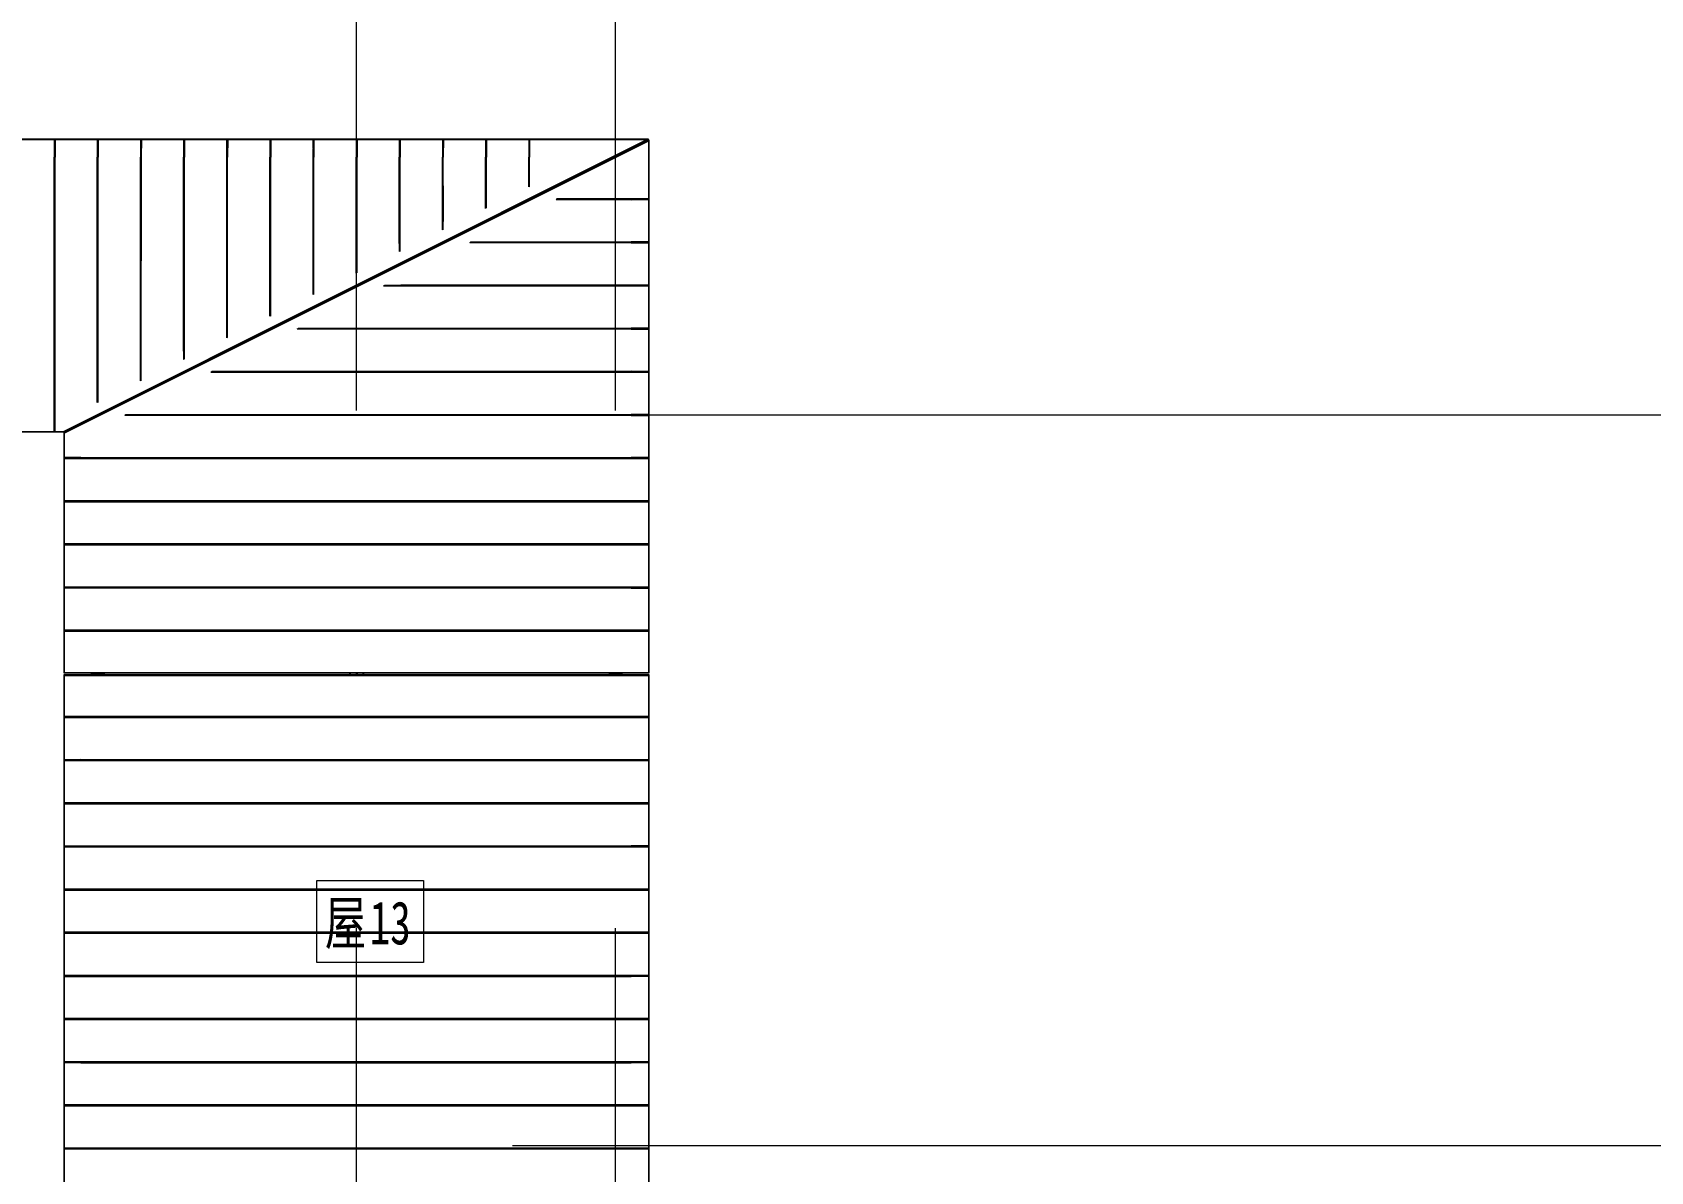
# Model space of a CAD drawing. Header units: millimetres. Extents: x 124696 to 347024, y 412631 to 564609.
# Drawn here: x 216604 to 230669, y 528526 to 538427 of the extents above; entities that cross this region are included whole.
import ezdxf

# ---------------------------------------------------------------- set-up
doc = ezdxf.new("R2010")
doc.units = ezdxf.units.MM
doc.header["$LTSCALE"] = 1500
doc.header["$MEASUREMENT"] = 0
doc.linetypes.add('二层平面图$0$轴网线_12_3_3_3 mm', pattern=[21, 12, -3, 3, -3])
doc.layers.add('0-建筑底图', color=7, linetype='Continuous')
for name, color, linetype, lineweight in [('二层平面图$0$A-COLU', 7, 'Continuous', 9), ('二层平面图$0$A-LINE', 7, 'Continuous', 9), ('二层平面图$0$A-NORM-MODEL', 6, 'Continuous', 9), ('二层平面图$0$A-WALL-CURT-PANEL-2', 7, 'Continuous', 9), ('二层平面图$0$A-WALL-CURT-PANEL-4', 140, 'Continuous', 9), ('二层平面图$0$A-WALL-CURT-STILE-2', 7, 'Continuous', 9), ('二层平面图$0$ANNO-DOTE-1', 10, '二层平面图$0$轴网线_12_3_3_3 mm', 15), ('二层平面图$0$ANNO-TEXT', 7, 'Continuous', 15), ('二层平面图$0$ANNO-TEXT-1', 1, 'Continuous', 15)]:
    doc.layers.add(name, color=color, linetype=linetype, lineweight=lineweight)
doc.styles.add('二层平面图$0$黑体', font='simhei.ttf', dxfattribs={"width": 0.7, "height": 375})

# ---------------------------------------------------------------- blocks, each defined once
blk = doc.blocks.new('二层平面图$0$廊子单元_转角阳角_西北侧收头_加长_ - 廊子单元_转角阳角_西北侧收头_加长_-10981516-104-2F')
at = {"layer": '二层平面图$0$A-WALL-CURT-PANEL-2'}
for p, q in [((2104, 4495), (4646, 4495)), ((2104, 4495), (2104, 4487)), ((2104, 4487), (2104, 2554)), ((4646, 4487), (2104, 4487)), ((4646, 4487), (4646, 4495)), ((4646, -2528), (4646, 4487)), ((-9146, 2536), (-6604, -2546)), ((-9146, 2536), (-9146, 2528)), ((-6599, -2541), (-9141, 2541)), ((-9133, 2541), (-9141, 2541)), ((-9133, 2541), (-4513, 2541)), ((-6591, -2541), (-9133, 2541)), ((-4513, 2541), (-9133, 2541)), ((-4513, -2541), (-4513, 2541)), ((-4505, 2541), (-4513, 2541)), ((-4505, 2541), (-4505, -2541)), ((-4495, -2541), (-4495, 2541)), ((-4487, 2541), (-4495, 2541)), ((-4487, -2541), (-4487, 2541)), ((-13, 2541), (-4487, 2541)), ((-13, -2541), (-13, 2541)), ((-5, 2541), (-13, 2541)), ((-5, 2541), (-5, -2541)), ((5, -2541), (5, 2541)), ((13, 2541), (5, 2541)), ((13, -2541), (13, 2541)), ((2091, 2541), (13, 2541)), ((4633, -2541), (2091, 2541)), ((2099, 2541), (2091, 2541)), ((2099, 2541), (4641, -2541)), ((4646, -2528), (2104, 2554)), ((2104, 2554), (2104, 2546)), ((4646, -2536), (2104, 2546)), ((-9146, 2528), (-9146, -4487)), ((-6604, -2554), (-9146, 2528)), ((-9146, 2250), (-9146, -4487)), ((-6604, -2531), (-6604, -2546)), ((4646, -2536), (4646, -2528)), ((-6604, -2541), (-6604, -2546)), ((-6604, -2554), (-6604, -2546)), ((-6604, -2554), (-6604, -4487)), ((-6604, -4487), (-6604, -2554)), ((-6599, -2541), (-6591, -2541)), ((-6591, -2541), (-4513, -2541)), ((-4513, -2541), (-4505, -2541)), ((-4495, -2541), (-4487, -2541)), ((-4487, -2541), (-13, -2541)), ((-13, -2541), (-5, -2541)), ((5, -2541), (13, -2541)), ((13, -2541), (4633, -2541)), ((4633, -2541), (4641, -2541)), ((-6604, -4487), (-9146, -4487)), ((-9146, -4487), (-9146, -4495)), ((-9146, -4495), (-9146, -4500)), ((-6604, -4495), (-9146, -4495)), ((-6604, -4495), (-6604, -4487)), ((-6604, -4495), (-6604, -4500)), ((-6604, -4495), (-6604, -4500))]:
    blk.add_line(p, q, dxfattribs=at)
blk = doc.blocks.new('二层平面图$0$梁 - 梁-V324-104-2F')
at = {"layer": '二层平面图$0$A-LINE'}
for p, q in [((-1, 2658), (-1, 2663)), ((49, 2663), (-1, 2663)), ((49, 2658), (49, 2663)), ((59, 2658), (59, 2663)), ((109, 2663), (59, 2663)), ((109, 2658), (109, 2663)), ((-27, -1837), (-27, -1832)), ((-27, -1837), (23, -1837)), ((23, -1837), (23, -1832)), ((33, -1837), (33, -1832)), ((33, -1837), (83, -1837)), ((83, -1837), (83, -1832))]:
    blk.add_line(p, q, dxfattribs=at)
blk = doc.blocks.new('二层平面图$0$顶板轮廓组 - 顶板轮廓组-8022407-104-2F')
at = {"layer": '二层平面图$0$A-WALL-CURT-PANEL-2'}
for p, q in [((-8988, 1517), (-8980, 1517)), ((-8980, 1517), (-4506, 1517)), ((-4506, 1517), (-4498, 1517))]:
    blk.add_line(p, q, dxfattribs=at)
blk = doc.blocks.new('二层平面图$0$顶板轮廓组 - 顶板轮廓组-8022408-104-2F')
at = {"layer": '二层平面图$0$A-WALL-CURT-PANEL-2'}
for p, q in [((-8988, -1517), (-8980, -1517)), ((-8980, -1517), (-4506, -1517)), ((-4506, -1517), (-4498, -1517))]:
    blk.add_line(p, q, dxfattribs=at)
blk = doc.blocks.new('二层平面图$0$梁 - 梁-12800301-104-2F')
at = {"layer": '二层平面图$0$A-LINE'}
for p, q in [((-4280, 4237), (-4285, 4243)), ((-4258, 4289), (-4263, 4294)), ((-4252, 4304), (-4256, 4301)), ((-4254, 4299), (-4256, 4301)), ((-2095, 1700), (-2102, 1708)), ((-2057, 1733), (-2064, 1741)), ((-2050, 1740), (-2056, 1747)), ((-2012, 1772), (-2018, 1780)), ((879, -1677), (873, -1669)), ((887, -1670), (880, -1663)), ((925, -1638), (918, -1630)), ((841, -1709), (835, -1702)), ((3083, -4220), (3081, -4218)), ((3083, -4220), (3090, -4213)), ((3107, -4172), (3102, -4167))]:
    blk.add_line(p, q, dxfattribs=at)
blk = doc.blocks.new('二层平面图$0$柱子接地节点 - 柱子接地节点-10483029-104-2F')
at = {"layer": '二层平面图$0$A-LINE'}
for p, q in [((-60, -5), (-60, 5)), ((60, 5), (60, -5))]:
    blk.add_line(p, q, dxfattribs=at)
blk = doc.blocks.new('二层平面图$0$梁 - 梁-V322-104-2F')
at = {"layer": '二层平面图$0$A-LINE'}
for p, q in [((-8, 1506), (-8, 1513)), ((42, 1531), (42, 1538)), ((52, 1536), (52, 1538)), ((57, 1538), (52, 1538)), ((-21, -712), (-21, -707)), ((-21, -712), (29, -712)), ((29, -712), (29, -707)), ((39, -712), (39, -707)), ((39, -712), (89, -712)), ((89, -712), (89, -707))]:
    blk.add_line(p, q, dxfattribs=at)
blk = doc.blocks.new('二层平面图$0$顶板轮廓组 - 顶板轮廓组-10256261-104-2F')
at = {"layer": '二层平面图$0$A-WALL-CURT-PANEL-2'}
for p, q in [((-9061, -1517), (-9053, -1517)), ((-9053, -1517), (-4433, -1517)), ((-4433, -1517), (-4425, -1517))]:
    blk.add_line(p, q, dxfattribs=at)
blk = doc.blocks.new('二层平面图$0$顶板轮廓组 - 顶板轮廓组-10256262-104-2F')
at = {"layer": '二层平面图$0$A-WALL-CURT-PANEL-2'}
for p, q in [((-7790, 1517), (-7782, 1517)), ((-7782, 1517), (-5704, 1517)), ((-5704, 1517), (-5696, 1517))]:
    blk.add_line(p, q, dxfattribs=at)
blk = doc.blocks.new('二层平面图$0$顶板轮廓组 - 顶板轮廓组-10272351-104-2F')
at = {"layer": '二层平面图$0$A-WALL-CURT-PANEL-2'}
for p, q in [((-7717, -187), (-7709, -187)), ((-7709, -187), (-5776, -187)), ((-5776, -187), (-5768, -187))]:
    blk.add_line(p, q, dxfattribs=at)
blk = doc.blocks.new('二层平面图$0$顶板轮廓组 - 顶板轮廓组-10272352-104-2F')
at = {"layer": '二层平面图$0$A-WALL-CURT-PANEL-2'}
for p, q in [((-10258, -1483), (-10250, -1483)), ((-10250, -1483), (-3235, -1483)), ((-3235, -1483), (-3227, -1483))]:
    blk.add_line(p, q, dxfattribs=at)
blk = doc.blocks.new('二层平面图$0$钢板肋 - 钢板肋-8009353-104-2F')
at = {"layer": '二层平面图$0$A-WALL-CURT-PANEL-2'}
for p, q in [((4102, -391), (-682, -432)), ((-682, -440), (4102, -399)), ((4256, -389), (4102, -391)), ((4102, -391), (4102, -399)), ((4102, -399), (4256, -397)), ((4256, -397), (4256, -389)), ((-682, -432), (-826, -433)), ((-826, -441), (-826, -433)), ((-826, -441), (-682, -440)), ((-682, -440), (-682, -432))]:
    blk.add_line(p, q, dxfattribs=at)
blk = doc.blocks.new('二层平面图$0$钢板肋 - 钢板肋-8009360-104-2F')
at = {"layer": '二层平面图$0$A-WALL-CURT-PANEL-2'}
for p, q in [((-646, 3547), (-654, 3547)), ((-654, 3547), (-652, 3394)), ((-644, 3394), (-646, 3547)), ((-652, 3394), (-644, 3394)), ((-652, 3394), (-590, -1390)), ((-582, -1390), (-644, 3394)), ((-582, -1390), (-590, -1390)), ((-590, -1390), (-588, -1534)), ((-580, -1534), (-582, -1390)), ((-580, -1534), (-588, -1534))]:
    blk.add_line(p, q, dxfattribs=at)
blk = doc.blocks.new('二层平面图$0$梁 - 梁-V635-104-2F')
at = {"layer": '二层平面图$0$A-LINE'}
for p, q in [((52, 1523), (52, 1538)), ((102, 1423), (102, 1438)), ((-21, -712), (-21, -707)), ((-21, -712), (29, -712)), ((29, -712), (29, -707)), ((39, -712), (39, -707)), ((39, -712), (89, -712)), ((89, -712), (89, -707))]:
    blk.add_line(p, q, dxfattribs=at)
blk = doc.blocks.new('二层平面图$0$梁 - 梁-V636-104-2F')
at = {"layer": '二层平面图$0$A-LINE'}
for p, q in [((65, 3773), (66, 3788)), ((115, 3673), (115, 3688)), ((-34, -2962), (-34, -2957)), ((-34, -2962), (16, -2962)), ((16, -2962), (16, -2957)), ((26, -2962), (26, -2957)), ((26, -2962), (76, -2962)), ((76, -2962), (76, -2957))]:
    blk.add_line(p, q, dxfattribs=at)
blk = doc.blocks.new('二层平面图$0$梁 - 梁-V637-104-2F')
at = {"layer": '二层平面图$0$A-LINE'}
for p, q in [((-1, 2658), (-1, 2663)), ((49, 2663), (-1, 2663)), ((49, 2658), (49, 2663)), ((59, 2658), (59, 2663)), ((109, 2663), (59, 2663)), ((109, 2658), (109, 2663)), ((83, -1812), (83, -1805)), ((18, -1837), (23, -1837)), ((23, -1837), (23, -1834)), ((33, -1837), (33, -1829))]:
    blk.add_line(p, q, dxfattribs=at)
blk = doc.blocks.new('二层平面图$0$钢板肋 - 钢板肋-10256297-104-2F')
at = {"layer": '二层平面图$0$A-WALL-CURT-PANEL-2'}
for p, q in [((-27, 3058), (-47, 2906)), ((-39, 2905), (-19, 3057)), ((-19, 3057), (-27, 3058)), ((-47, 2906), (-616, -1308)), ((-613, -1315), (-39, 2905)), ((-47, 2906), (-39, 2905)), ((-616, -1308), (-635, -1450)), ((-633, -1458), (-613, -1315)), ((-613, -1315), (-616, -1308)), ((-633, -1458), (-635, -1450))]:
    blk.add_line(p, q, dxfattribs=at)
blk = doc.blocks.new('二层平面图$0$钢板肋 - 钢板肋-10256304-104-2F')
at = {"layer": '二层平面图$0$A-WALL-CURT-PANEL-2'}
for p, q in [((-60, 2682), (-83, 2530)), ((-75, 2528), (-52, 2681)), ((-52, 2681), (-60, 2682)), ((-83, 2530), (-597, -934)), ((-595, -942), (-75, 2528)), ((-83, 2530), (-75, 2528)), ((-597, -934), (-618, -1076)), ((-616, -1084), (-595, -942)), ((-595, -942), (-597, -934)), ((-616, -1084), (-618, -1076))]:
    blk.add_line(p, q, dxfattribs=at)
blk = doc.blocks.new('二层平面图$0$钢板肋 - 钢板肋-10256311-104-2F')
at = {"layer": '二层平面图$0$A-WALL-CURT-PANEL-2'}
for p, q in [((-98, 2305), (-124, 2153)), ((-116, 2152), (-90, 2303)), ((-90, 2303), (-98, 2305)), ((-124, 2153), (-580, -561)), ((-577, -568), (-116, 2152)), ((-124, 2153), (-116, 2152)), ((-580, -561), (-604, -703)), ((-577, -568), (-580, -561)), ((-601, -710), (-604, -703)), ((-601, -710), (-577, -568))]:
    blk.add_line(p, q, dxfattribs=at)
blk = doc.blocks.new('二层平面图$0$钢板肋 - 钢板肋-10256318-104-2F')
at = {"layer": '二层平面图$0$A-WALL-CURT-PANEL-2'}
for p, q in [((-145, 1926), (-175, 1776)), ((-167, 1774), (-137, 1925)), ((-137, 1925), (-145, 1926)), ((-175, 1776), (-565, -188)), ((-563, -195), (-167, 1774)), ((-175, 1776), (-167, 1774)), ((-565, -188), (-593, -329)), ((-591, -336), (-563, -195)), ((-563, -195), (-565, -188)), ((-591, -336), (-593, -329))]:
    blk.add_line(p, q, dxfattribs=at)
blk = doc.blocks.new('二层平面图$0$钢板肋 - 钢板肋-10256325-104-2F')
at = {"layer": '二层平面图$0$A-WALL-CURT-PANEL-2'}
for p, q in [((-211, 1547), (-248, 1398)), ((-203, 1545), (-211, 1547)), ((-241, 1396), (-203, 1545)), ((-248, 1398), (-556, 185)), ((-554, 177), (-241, 1396)), ((-248, 1398), (-241, 1396)), ((-556, 185), (-591, 45)), ((-590, 38), (-554, 177)), ((-554, 177), (-556, 185)), ((-590, 38), (-591, 45))]:
    blk.add_line(p, q, dxfattribs=at)
blk = doc.blocks.new('二层平面图$0$钢板肋 - 钢板肋-10256332-104-2F')
at = {"layer": '二层平面图$0$A-WALL-CURT-PANEL-2'}
for p, q in [((-689, 1450), (-696, 1446)), ((-696, 1446), (-602, 1323)), ((-597, 1328), (-689, 1450)), ((-602, 1323), (-597, 1328)), ((-602, 1323), (-298, 925)), ((-290, 922), (-597, 1328)), ((-290, 922), (-298, 925)), ((-298, 925), (-210, 810)), ((-203, 807), (-290, 922)), ((-203, 807), (-210, 810))]:
    blk.add_line(p, q, dxfattribs=at)
blk = doc.blocks.new('二层平面图$0$钢板肋 - 钢板肋-V231-104-2F')
at = {"layer": '二层平面图$0$A-WALL-CURT-PANEL-2'}
for p, q in [((545, -856), (549, -849)), ((545, -856), (666, -919)), ((669, -912), (549, -849)), ((666, -919), (669, -912)), ((666, -919), (2664, -1954)), ((2667, -1946), (669, -912)), ((2667, -1946), (2664, -1954)), ((2664, -1954), (2801, -2025)), ((2805, -2018), (2667, -1946)), ((2801, -2025), (2805, -2018))]:
    blk.add_line(p, q, dxfattribs=at)
blk = doc.blocks.new('二层平面图$0$钢板肋 - 钢板肋-V193-104-2F')
at = {"layer": '二层平面图$0$A-WALL-CURT-PANEL-2'}
for p, q in [((392, -814), (396, -807)), ((392, -814), (511, -879)), ((515, -872), (396, -807)), ((511, -879), (515, -872)), ((511, -879), (2483, -1963)), ((2487, -1956), (515, -872)), ((2487, -1956), (2483, -1963)), ((2483, -1963), (2619, -2037)), ((2623, -2030), (2487, -1956)), ((2619, -2037), (2623, -2030))]:
    blk.add_line(p, q, dxfattribs=at)
blk = doc.blocks.new('二层平面图$0$钢板肋 - 钢板肋-10256361-104-2F')
at = {"layer": '二层平面图$0$A-WALL-CURT-PANEL-2'}
for p, q in [((452, -861), (452, -853)), ((571, -919), (452, -853)), ((452, -861), (571, -927)), ((571, -927), (571, -919)), ((2320, -1881), (571, -919)), ((571, -927), (2316, -1888)), ((2320, -1881), (2316, -1888)), ((2316, -1888), (2452, -1963)), ((2456, -1956), (2320, -1881)), ((2452, -1963), (2456, -1956))]:
    blk.add_line(p, q, dxfattribs=at)
blk = doc.blocks.new('二层平面图$0$钢板肋 - 钢板肋-10256368-104-2F')
at = {"layer": '二层平面图$0$A-WALL-CURT-PANEL-2'}
for p, q in [((517, -917), (518, -909)), ((517, -917), (636, -983)), ((637, -975), (518, -909)), ((636, -983), (637, -975)), ((636, -983), (2216, -1856)), ((2220, -1849), (637, -975)), ((2220, -1849), (2216, -1856)), ((2216, -1856), (2352, -1931)), ((2356, -1924), (2220, -1849)), ((2352, -1931), (2356, -1924))]:
    blk.add_line(p, q, dxfattribs=at)
blk = doc.blocks.new('二层平面图$0$钢板肋 - 钢板肋-10256375-104-2F')
at = {"layer": '二层平面图$0$A-WALL-CURT-PANEL-2'}
for p, q in [((579, -975), (579, -967)), ((698, -1033), (579, -967)), ((579, -975), (698, -1041)), ((698, -1041), (698, -1033)), ((2117, -1818), (698, -1033)), ((698, -1041), (2113, -1825)), ((2117, -1818), (2113, -1825)), ((2113, -1825), (2248, -1900)), ((2252, -1893), (2117, -1818)), ((2248, -1900), (2252, -1893))]:
    blk.add_line(p, q, dxfattribs=at)
blk = doc.blocks.new('二层平面图$0$钢板肋 - 钢板肋-10256382-104-2F')
at = {"layer": '二层平面图$0$A-WALL-CURT-PANEL-2'}
for p, q in [((637, -1035), (637, -1027)), ((756, -1093), (637, -1027)), ((637, -1035), (755, -1101)), ((755, -1101), (756, -1093)), ((755, -1101), (2005, -1796)), ((2009, -1789), (756, -1093)), ((2009, -1789), (2005, -1796)), ((2005, -1796), (2140, -1872)), ((2144, -1865), (2009, -1789)), ((2140, -1872), (2144, -1865))]:
    blk.add_line(p, q, dxfattribs=at)
blk = doc.blocks.new('二层平面图$0$钢板肋 - 钢板肋-10256389-104-2F')
at = {"layer": '二层平面图$0$A-WALL-CURT-PANEL-2'}
for p, q in [((688, -1097), (688, -1090)), ((807, -1156), (688, -1090)), ((688, -1097), (806, -1164)), ((806, -1164), (807, -1156)), ((806, -1164), (1891, -1771)), ((1895, -1764), (807, -1156)), ((1895, -1764), (1891, -1771)), ((1891, -1771), (2026, -1846)), ((2030, -1839), (1895, -1764)), ((2026, -1846), (2030, -1839))]:
    blk.add_line(p, q, dxfattribs=at)
blk = doc.blocks.new('二层平面图$0$钢板肋 - 钢板肋-10256396-104-2F')
at = {"layer": '二层平面图$0$A-WALL-CURT-PANEL-2'}
for p, q in [((731, -1164), (731, -1156)), ((850, -1222), (731, -1156)), ((731, -1164), (849, -1230)), ((849, -1230), (850, -1222)), ((849, -1230), (1768, -1748)), ((1772, -1741), (850, -1222)), ((1772, -1741), (1768, -1748)), ((1768, -1748), (1904, -1824)), ((1908, -1818), (1772, -1741)), ((1904, -1824), (1908, -1818))]:
    blk.add_line(p, q, dxfattribs=at)
blk = doc.blocks.new('二层平面图$0$钢板肋 - 钢板肋-10256403-104-2F')
at = {"layer": '二层平面图$0$A-WALL-CURT-PANEL-2'}
for p, q in [((762, -1235), (762, -1227)), ((880, -1294), (762, -1227)), ((762, -1235), (880, -1302)), ((880, -1302), (880, -1294)), ((1638, -1724), (880, -1294)), ((880, -1302), (1634, -1731)), ((1638, -1724), (1634, -1731)), ((1634, -1731), (1769, -1807)), ((1773, -1800), (1638, -1724)), ((1769, -1807), (1773, -1800))]:
    blk.add_line(p, q, dxfattribs=at)
blk = doc.blocks.new('二层平面图$0$钢板肋 - 钢板肋-10256410-104-2F')
at = {"layer": '二层平面图$0$A-WALL-CURT-PANEL-2'}
for p, q in [((775, -1312), (775, -1304)), ((893, -1371), (775, -1304)), ((775, -1312), (893, -1379)), ((893, -1379), (893, -1371)), ((1486, -1711), (893, -1371)), ((893, -1379), (1482, -1718)), ((1486, -1711), (1482, -1718)), ((1482, -1718), (1617, -1796)), ((1621, -1789), (1486, -1711)), ((1617, -1796), (1621, -1789))]:
    blk.add_line(p, q, dxfattribs=at)
blk = doc.blocks.new('二层平面图$0$钢板肋 - 钢板肋-10256417-104-2F')
at = {"layer": '二层平面图$0$A-WALL-CURT-PANEL-2'}
for p, q in [((759, -1395), (759, -1387)), ((877, -1456), (759, -1387)), ((759, -1395), (876, -1464)), ((876, -1464), (877, -1456)), ((876, -1464), (1301, -1712)), ((1305, -1706), (877, -1456)), ((1305, -1706), (1301, -1712)), ((1301, -1712), (1435, -1791)), ((1439, -1784), (1305, -1706)), ((1435, -1791), (1439, -1784))]:
    blk.add_line(p, q, dxfattribs=at)
blk = doc.blocks.new('二层平面图$0$钢板肋 - 钢板肋-10256424-104-2F')
at = {"layer": '二层平面图$0$A-WALL-CURT-PANEL-2'}
for p, q in [((694, -1484), (695, -1477)), ((694, -1484), (810, -1554)), ((811, -1546), (695, -1477)), ((810, -1554), (811, -1546)), ((1076, -1705), (811, -1546)), ((810, -1554), (1072, -1712)), ((1076, -1705), (1072, -1712)), ((1072, -1712), (1205, -1792)), ((1209, -1785), (1076, -1705)), ((1205, -1792), (1209, -1785))]:
    blk.add_line(p, q, dxfattribs=at)
blk = doc.blocks.new('二层平面图$0$钢板肋 - 钢板肋-10256431-104-2F')
at = {"layer": '二层平面图$0$A-WALL-CURT-PANEL-2'}
for p, q in [((541, -1570), (542, -1563)), ((541, -1570), (656, -1643)), ((657, -1635), (542, -1563)), ((656, -1643), (657, -1635)), ((656, -1643), (755, -1705)), ((759, -1699), (657, -1635)), ((759, -1699), (755, -1705)), ((755, -1705), (887, -1788)), ((891, -1781), (759, -1699)), ((887, -1788), (891, -1781))]:
    blk.add_line(p, q, dxfattribs=at)
blk = doc.blocks.new('二层平面图$0$廊子立柱角钢 - 廊子立柱角钢-V638-104-2F')
at = {"layer": '二层平面图$0$A-LINE'}
for p, q in [((72020, 78755), (72005, 78755)), ((72015, 78760), (72030, 78760))]:
    blk.add_line(p, q, dxfattribs=at)
blk = doc.blocks.new('二层平面图$0$钢板肋轮廓族 - 钢板肋轮廓族-8009357-104-2F')
at = {"layer": '二层平面图$0$A-WALL-CURT-PANEL-2'}
for p, q in [((-2462, -3962), (-2449, -4115)), ((-2058, -8883), (-2449, -4115)), ((-2046, -9027), (-2058, -8883))]:
    blk.add_line(p, q, dxfattribs=at)
blk = doc.blocks.new('二层平面图$0$钢板肋轮廓族 - 钢板肋轮廓族-10256302-104-2F')
at = {"layer": '二层平面图$0$A-WALL-CURT-PANEL-2'}
for p, q in [((2440, -4224), (2428, -4377)), ((2079, -8621), (2428, -4377)), ((2067, -8765), (2079, -8621))]:
    blk.add_line(p, q, dxfattribs=at)
blk = doc.blocks.new('二层平面图$0$钢板肋轮廓族 - 钢板肋轮廓族-10256303-104-2F')
at = {"layer": '二层平面图$0$A-WALL-CURT-PANEL-2'}
for p, q in [((2440, -4227), (2427, -4380)), ((2080, -8618), (2427, -4380)), ((2068, -8761), (2080, -8618))]:
    blk.add_line(p, q, dxfattribs=at)
blk = doc.blocks.new('二层平面图$0$钢板肋轮廓族 - 钢板肋轮廓族-10256309-104-2F')
at = {"layer": '二层平面图$0$A-WALL-CURT-PANEL-2'}
for p, q in [((2409, -4597), (2397, -4751)), ((2110, -8248), (2397, -4751)), ((2098, -8391), (2110, -8248))]:
    blk.add_line(p, q, dxfattribs=at)
blk = doc.blocks.new('二层平面图$0$钢板肋轮廓族 - 钢板肋轮廓族-10256310-104-2F')
at = {"layer": '二层平面图$0$A-WALL-CURT-PANEL-2'}
for p, q in [((2409, -4601), (2397, -4754)), ((2110, -8244), (2397, -4754)), ((2098, -8388), (2110, -8244))]:
    blk.add_line(p, q, dxfattribs=at)
blk = doc.blocks.new('二层平面图$0$钢板肋轮廓族 - 钢板肋轮廓族-10256316-104-2F')
at = {"layer": '二层平面图$0$A-WALL-CURT-PANEL-2'}
for p, q in [((2379, -4971), (2366, -5124)), ((2141, -7874), (2366, -5124)), ((2129, -8017), (2141, -7874))]:
    blk.add_line(p, q, dxfattribs=at)
blk = doc.blocks.new('二层平面图$0$钢板肋轮廓族 - 钢板肋轮廓族-10256317-104-2F')
at = {"layer": '二层平面图$0$A-WALL-CURT-PANEL-2'}
for p, q in [((2379, -4975), (2366, -5128)), ((2141, -7870), (2366, -5128)), ((2129, -8014), (2141, -7870))]:
    blk.add_line(p, q, dxfattribs=at)
blk = doc.blocks.new('二层平面图$0$钢板肋轮廓族 - 钢板肋轮廓族-10256323-104-2F')
at = {"layer": '二层平面图$0$A-WALL-CURT-PANEL-2'}
for p, q in [((2348, -5345), (2335, -5498)), ((2171, -7500), (2335, -5498)), ((2159, -7644), (2171, -7500))]:
    blk.add_line(p, q, dxfattribs=at)
blk = doc.blocks.new('二层平面图$0$钢板肋轮廓族 - 钢板肋轮廓族-10256324-104-2F')
at = {"layer": '二层平面图$0$A-WALL-CURT-PANEL-2'}
for p, q in [((2348, -5348), (2335, -5502)), ((2172, -7497), (2335, -5502)), ((2160, -7640), (2172, -7497))]:
    blk.add_line(p, q, dxfattribs=at)
blk = doc.blocks.new('二层平面图$0$钢板肋轮廓族 - 钢板肋轮廓族-10256330-104-2F')
at = {"layer": '二层平面图$0$A-WALL-CURT-PANEL-2'}
for p, q in [((2317, -5719), (2305, -5872)), ((2202, -7126), (2305, -5872)), ((2190, -7270), (2202, -7126))]:
    blk.add_line(p, q, dxfattribs=at)
blk = doc.blocks.new('二层平面图$0$钢板肋轮廓族 - 钢板肋轮廓族-10256331-104-2F')
at = {"layer": '二层平面图$0$A-WALL-CURT-PANEL-2'}
for p, q in [((2317, -5722), (2305, -5875)), ((2202, -7123), (2305, -5875)), ((2191, -7266), (2202, -7123))]:
    blk.add_line(p, q, dxfattribs=at)
blk = doc.blocks.new('二层平面图$0$钢板肋轮廓族 - 钢板肋轮廓族-10256337-104-2F')
at = {"layer": '二层平面图$0$A-WALL-CURT-PANEL-2'}
for p, q in [((-2286, -6096), (-2274, -6249)), ((-2233, -6749), (-2274, -6249)), ((-2221, -6893), (-2233, -6749))]:
    blk.add_line(p, q, dxfattribs=at)
blk = doc.blocks.new('二层平面图$0$钢板肋轮廓族 - 钢板肋轮廓族-10256338-104-2F')
at = {"layer": '二层平面图$0$A-WALL-CURT-PANEL-2'}
for p, q in [((-2287, -6092), (-2274, -6246)), ((-2233, -6753), (-2274, -6246)), ((-2221, -6896), (-2233, -6753))]:
    blk.add_line(p, q, dxfattribs=at)
blk = doc.blocks.new('二层平面图$0$钢板肋轮廓族 - 钢板肋轮廓族-V238-104-2F')
at = {"layer": '二层平面图$0$A-WALL-CURT-PANEL-2'}
for p, q in [((1735, -5338), (1704, -5490)), ((1249, -7693), (1704, -5490)), ((1222, -7826), (1249, -7693))]:
    blk.add_line(p, q, dxfattribs=at)
blk = doc.blocks.new('二层平面图$0$钢板肋轮廓族 - 钢板肋轮廓族-V195-104-2F')
at = {"layer": '二层平面图$0$A-WALL-CURT-PANEL-2'}
for p, q in [((-1735, -5338), (-1704, -5490)), ((-1249, -7693), (-1704, -5490)), ((-1222, -7826), (-1249, -7693))]:
    blk.add_line(p, q, dxfattribs=at)
blk = doc.blocks.new('二层平面图$0$钢板肋轮廓族 - 钢板肋轮廓族-10256366-104-2F')
at = {"layer": '二层平面图$0$A-WALL-CURT-PANEL-2'}
for p, q in [((-1710, -5462), (-1678, -5614)), ((-1275, -7569), (-1678, -5614)), ((-1248, -7702), (-1275, -7569))]:
    blk.add_line(p, q, dxfattribs=at)
blk = doc.blocks.new('二层平面图$0$钢板肋轮廓族 - 钢板肋轮廓族-10256367-104-2F')
at = {"layer": '二层平面图$0$A-WALL-CURT-PANEL-2'}
for p, q in [((-1709, -5464), (-1678, -5616)), ((-1276, -7567), (-1678, -5616)), ((-1248, -7700), (-1276, -7567))]:
    blk.add_line(p, q, dxfattribs=at)
blk = doc.blocks.new('二层平面图$0$钢板肋轮廓族 - 钢板肋轮廓族-10256373-104-2F')
at = {"layer": '二层平面图$0$A-WALL-CURT-PANEL-2'}
for p, q in [((-1691, -5554), (-1659, -5706)), ((-1294, -7477), (-1659, -5706)), ((-1267, -7610), (-1294, -7477))]:
    blk.add_line(p, q, dxfattribs=at)
blk = doc.blocks.new('二层平面图$0$钢板肋轮廓族 - 钢板肋轮廓族-10256374-104-2F')
at = {"layer": '二层平面图$0$A-WALL-CURT-PANEL-2'}
for p, q in [((-1690, -5556), (-1659, -5708)), ((-1294, -7476), (-1659, -5708)), ((-1267, -7609), (-1294, -7476))]:
    blk.add_line(p, q, dxfattribs=at)
blk = doc.blocks.new('二层平面图$0$钢板肋轮廓族 - 钢板肋轮廓族-10256380-104-2F')
at = {"layer": '二层平面图$0$A-WALL-CURT-PANEL-2'}
for p, q in [((-1672, -5646), (-1640, -5798)), ((-1313, -7385), (-1640, -5798)), ((-1285, -7518), (-1313, -7385))]:
    blk.add_line(p, q, dxfattribs=at)
blk = doc.blocks.new('二层平面图$0$钢板肋轮廓族 - 钢板肋轮廓族-10256381-104-2F')
at = {"layer": '二层平面图$0$A-WALL-CURT-PANEL-2'}
for p, q in [((-1671, -5648), (-1640, -5800)), ((-1313, -7384), (-1640, -5800)), ((-1286, -7517), (-1313, -7384))]:
    blk.add_line(p, q, dxfattribs=at)
blk = doc.blocks.new('二层平面图$0$钢板肋轮廓族 - 钢板肋轮廓族-10256387-104-2F')
at = {"layer": '二层平面图$0$A-WALL-CURT-PANEL-2'}
for p, q in [((-1653, -5738), (-1621, -5890)), ((-1332, -7294), (-1621, -5890)), ((-1304, -7427), (-1332, -7294))]:
    blk.add_line(p, q, dxfattribs=at)
blk = doc.blocks.new('二层平面图$0$钢板肋轮廓族 - 钢板肋轮廓族-10256388-104-2F')
at = {"layer": '二层平面图$0$A-WALL-CURT-PANEL-2'}
for p, q in [((-1652, -5739), (-1621, -5891)), ((-1332, -7292), (-1621, -5891)), ((-1305, -7425), (-1332, -7292))]:
    blk.add_line(p, q, dxfattribs=at)
blk = doc.blocks.new('二层平面图$0$钢板肋轮廓族 - 钢板肋轮廓族-10256394-104-2F')
at = {"layer": '二层平面图$0$A-WALL-CURT-PANEL-2'}
for p, q in [((-1634, -5829), (-1602, -5981)), ((-1351, -7202), (-1602, -5981)), ((-1323, -7335), (-1351, -7202))]:
    blk.add_line(p, q, dxfattribs=at)
blk = doc.blocks.new('二层平面图$0$钢板肋轮廓族 - 钢板肋轮廓族-10256395-104-2F')
at = {"layer": '二层平面图$0$A-WALL-CURT-PANEL-2'}
for p, q in [((-1634, -5831), (-1602, -5983)), ((-1351, -7200), (-1602, -5983)), ((-1324, -7333), (-1351, -7200))]:
    blk.add_line(p, q, dxfattribs=at)
blk = doc.blocks.new('二层平面图$0$钢板肋轮廓族 - 钢板肋轮廓族-10256401-104-2F')
at = {"layer": '二层平面图$0$A-WALL-CURT-PANEL-2'}
for p, q in [((-1615, -5921), (-1583, -6073)), ((-1370, -7110), (-1583, -6073)), ((-1342, -7243), (-1370, -7110))]:
    blk.add_line(p, q, dxfattribs=at)
blk = doc.blocks.new('二层平面图$0$钢板肋轮廓族 - 钢板肋轮廓族-10256402-104-2F')
at = {"layer": '二层平面图$0$A-WALL-CURT-PANEL-2'}
for p, q in [((-1615, -5923), (-1583, -6075)), ((-1370, -7108), (-1583, -6075)), ((-1343, -7241), (-1370, -7108))]:
    blk.add_line(p, q, dxfattribs=at)
blk = doc.blocks.new('二层平面图$0$钢板肋轮廓族 - 钢板肋轮廓族-10256408-104-2F')
at = {"layer": '二层平面图$0$A-WALL-CURT-PANEL-2'}
for p, q in [((-1596, -6013), (-1565, -6165)), ((-1389, -7018), (-1565, -6165)), ((-1361, -7151), (-1389, -7018))]:
    blk.add_line(p, q, dxfattribs=at)
blk = doc.blocks.new('二层平面图$0$钢板肋轮廓族 - 钢板肋轮廓族-10256409-104-2F')
at = {"layer": '二层平面图$0$A-WALL-CURT-PANEL-2'}
for p, q in [((-1596, -6015), (-1564, -6167)), ((-1389, -7016), (-1564, -6167)), ((-1362, -7149), (-1389, -7016))]:
    blk.add_line(p, q, dxfattribs=at)
blk = doc.blocks.new('二层平面图$0$钢板肋轮廓族 - 钢板肋轮廓族-10256415-104-2F')
at = {"layer": '二层平面图$0$A-WALL-CURT-PANEL-2'}
for p, q in [((-1577, -6105), (-1546, -6257)), ((-1408, -6926), (-1546, -6257)), ((-1380, -7059), (-1408, -6926))]:
    blk.add_line(p, q, dxfattribs=at)
blk = doc.blocks.new('二层平面图$0$钢板肋轮廓族 - 钢板肋轮廓族-10256416-104-2F')
at = {"layer": '二层平面图$0$A-WALL-CURT-PANEL-2'}
for p, q in [((-1577, -6107), (-1545, -6259)), ((-1408, -6925), (-1545, -6259)), ((-1381, -7058), (-1408, -6925))]:
    blk.add_line(p, q, dxfattribs=at)
blk = doc.blocks.new('二层平面图$0$钢板肋轮廓族 - 钢板肋轮廓族-10256422-104-2F')
at = {"layer": '二层平面图$0$A-WALL-CURT-PANEL-2'}
for p, q in [((-1558, -6197), (-1527, -6349)), ((-1426, -6834), (-1527, -6349)), ((-1399, -6968), (-1426, -6834))]:
    blk.add_line(p, q, dxfattribs=at)
blk = doc.blocks.new('二层平面图$0$钢板肋轮廓族 - 钢板肋轮廓族-10256423-104-2F')
at = {"layer": '二层平面图$0$A-WALL-CURT-PANEL-2'}
for p, q in [((-1558, -6198), (-1527, -6350)), ((-1427, -6833), (-1527, -6350)), ((-1400, -6966), (-1427, -6833))]:
    blk.add_line(p, q, dxfattribs=at)
blk = doc.blocks.new('二层平面图$0$钢板肋轮廓族 - 钢板肋轮廓族-10256429-104-2F')
at = {"layer": '二层平面图$0$A-WALL-CURT-PANEL-2'}
for p, q in [((-1539, -6288), (-1508, -6440)), ((-1445, -6743), (-1508, -6440)), ((-1418, -6876), (-1445, -6743))]:
    blk.add_line(p, q, dxfattribs=at)
blk = doc.blocks.new('二层平面图$0$钢板肋轮廓族 - 钢板肋轮廓族-10256430-104-2F')
at = {"layer": '二层平面图$0$A-WALL-CURT-PANEL-2'}
for p, q in [((-1539, -6290), (-1508, -6442)), ((-1446, -6741), (-1508, -6442)), ((-1419, -6874), (-1446, -6741))]:
    blk.add_line(p, q, dxfattribs=at)
blk = doc.blocks.new('二层平面图$0$钢板肋轮廓族 - 钢板肋轮廓族-10256436-104-2F')
at = {"layer": '二层平面图$0$A-WALL-CURT-PANEL-2'}
for p, q in [((-1520, -6380), (-1489, -6532)), ((-1464, -6651), (-1489, -6532)), ((-1437, -6784), (-1464, -6651))]:
    blk.add_line(p, q, dxfattribs=at)
blk = doc.blocks.new('二层平面图$0$钢板肋轮廓族 - 钢板肋轮廓族-10256437-104-2F')
at = {"layer": '二层平面图$0$A-WALL-CURT-PANEL-2'}
for p, q in [((-1520, -6382), (-1489, -6534)), ((-1465, -6649), (-1489, -6534)), ((-1438, -6782), (-1465, -6649))]:
    blk.add_line(p, q, dxfattribs=at)
blk = doc.blocks.new('二层平面图$0$矩形竖梃 - 8 x 50 mm 蜂窝铝板幕墙开缝-10398262-104-2F')
at = {"layer": '二层平面图$0$A-WALL-CURT-STILE-2'}
blk.add_line((76500, 81000), (76500, 80995), dxfattribs=at)
blk = doc.blocks.new('二层平面图$0$矩形竖梃 - 8 x 50 mm 蜂窝铝板幕墙开缝-V378-104-2F')
at = {"layer": '二层平面图$0$A-WALL-CURT-STILE-2'}
blk.add_line((78750, 69750), (78755, 69750), dxfattribs=at)
blk = doc.blocks.new('二层平面图$0$矩形竖梃 - 8 x 50 mm 蜂窝铝板幕墙开缝-V376-104-2F')
at = {"layer": '二层平面图$0$A-WALL-CURT-STILE-2'}
blk.add_line((85495, 65250), (85500, 65250), dxfattribs=at)
blk = doc.blocks.new('二层平面图$0$矩形竖梃 - 8 x 50 mm 蜂窝铝板幕墙开缝-V651-104-2F')
at = {"layer": '二层平面图$0$A-WALL-CURT-STILE-2'}
blk.add_line((76495, 81000), (76500, 81000), dxfattribs=at)
blk = doc.blocks.new('二层平面图')
at = {"layer": '二层平面图$0$A-LINE', "color": 8}
for p, q in [((76520, 81005), (76505, 81005)), ((76515, 81010), (76530, 81010))]:
    blk.add_line(p, q, dxfattribs=at)
at = {"layer": '二层平面图$0$ANNO-DOTE-1', "color": 8}
for p, q in [((74250, -6710.3), (74250, 106757.2)), ((76500, -6710.3), (76500, 106757.2)), ((-18896.2, 78750), (161528.2, 78750)), ((-18896.2, 72400), (161528.2, 72400))]:
    blk.add_line(p, q, dxfattribs=at)
at = {"layer": '二层平面图$0$ANNO-TEXT-1', "color": 8, "flags": 128}
blk.add_lwpolyline([(73905.4, 74704.2), (74830.8, 74704.2), (74830.8, 73990.2), (73905.4, 73990.2)], close=True, dxfattribs=at)
at = {"layer": '二层平面图$0$A-COLU', "color": 8}
for name, p, rotation in [('二层平面图$0$梁 - 梁-V636-104-2F', (72711.7, 81038.5), 270.3346980908721), ('二层平面图$0$梁 - 梁-V637-104-2F', (76538.5, 79163.3), 180.3346980908709), ('二层平面图$0$梁 - 梁-12800301-104-2F', (73827, 74660.8), 139.2648972616849), ('二层平面图$0$梁 - 梁-V635-104-2F', (70461.7, 78788.5), 270.3346980908721), ('二层平面图$0$梁 - 梁-V322-104-2F', (71961.5, 77211.7), 0.3346980908709966), ('二层平面图$0$梁 - 梁-V324-104-2F', (72038.5, 74663.3), 180.3346980908709), ('二层平面图$0$梁 - 梁-V324-104-2F', (76538.5, 74663.3), 180.3346980908709)]:
    blk.add_blockref(name, p, dxfattribs=dict(at, rotation=rotation))
blk.add_blockref('二层平面图$0$廊子立柱角钢 - 廊子立柱角钢-V638-104-2F', (0, 0), dxfattribs=at)
at = {"layer": '二层平面图$0$A-NORM-MODEL', "color": 8, "rotation": 180}
blk.add_blockref('二层平面图$0$柱子接地节点 - 柱子接地节点-10483029-104-2F', (74250, 76500), dxfattribs=at)
at = {"layer": '二层平面图$0$A-WALL-CURT-PANEL-2', "color": 8}
blk.add_blockref('二层平面图$0$顶板轮廓组 - 顶板轮廓组-10272352-104-2F', (80013.4, 82628.3), dxfattribs=at)
for name, p, rotation in [('二层平面图$0$钢板肋 - 钢板肋-V193-104-2F', (70729.2, 77869.2), 118.778509515042), ('二层平面图$0$钢板肋 - 钢板肋-V231-104-2F', (71119.5, 77726.7), 117.3864311761811), ('二层平面图$0$钢板肋轮廓族 - 钢板肋轮廓族-V195-104-2F', (74023.4, 86022.9), 348.3495276087381), ('二层平面图$0$钢板肋轮廓族 - 钢板肋轮廓族-V195-104-2F', (74031.4, 86022.9), 348.3495276087381), ('二层平面图$0$钢板肋 - 钢板肋-10256361-104-2F', (71466.9, 78050.6), 118.8305105292621), ('二层平面图$0$钢板肋轮廓族 - 钢板肋轮廓族-V238-104-2F', (68843.6, 86022.9), 11.65047239087123), ('二层平面图$0$钢板肋轮廓族 - 钢板肋轮廓族-V238-104-2F', (68851.6, 86022.9), 11.6504723908712), ('二层平面图$0$钢板肋 - 钢板肋-10256368-104-2F', (71825.6, 78153.3), 118.900717924736), ('二层平面图$0$钢板肋轮廓族 - 钢板肋轮廓族-10256366-104-2F', (74772.4, 86150.4), 348.36011655488), ('二层平面图$0$钢板肋轮廓族 - 钢板肋轮廓族-10256367-104-2F', (74782.3, 86151.1), 348.3389226652625), ('二层平面图$0$钢板肋 - 钢板肋-10256375-104-2F', (72181.5, 78258), 118.9846486718155), ('二层平面图$0$钢板肋轮廓族 - 钢板肋轮廓族-10256373-104-2F', (75147.3, 86244.2), 348.3610621935341), ('二层平面图$0$钢板肋轮廓族 - 钢板肋轮廓族-10256374-104-2F', (75157.4, 86244.8), 348.3379740392044), ('二层平面图$0$钢板肋轮廓族 - 钢板肋轮廓族-10256380-104-2F', (75522.2, 86338), 348.3621932939607), ('二层平面图$0$钢板肋轮廓族 - 钢板肋轮廓族-10256381-104-2F', (75532.6, 86338.5), 348.3368390291771), ('二层平面图$0$钢板肋 - 钢板肋-10256382-104-2F', (72533.8, 78365.2), 119.0867230754569), ('二层平面图$0$钢板肋轮廓族 - 钢板肋轮廓族-10256387-104-2F', (75897, 86431.8), 348.3635703481661), ('二层平面图$0$钢板肋轮廓族 - 钢板肋轮廓族-10256388-104-2F', (75907.7, 86432.2), 348.3354567205217), ('二层平面图$0$钢板肋 - 钢板肋-10256389-104-2F', (72881.5, 78475.9), 119.2134662282526), ('二层平面图$0$钢板肋轮廓族 - 钢板肋轮廓族-10256394-104-2F', (76271.8, 86525.6), 348.3652833648514), ('二层平面图$0$钢板肋轮廓族 - 钢板肋轮廓族-10256395-104-2F', (76282.9, 86525.9), 348.3337364087909), ('二层平面图$0$钢板肋 - 钢板肋-10256396-104-2F', (73222.9, 78591.6), 119.3749124887027), ('二层平面图$0$钢板肋轮廓族 - 钢板肋轮廓族-10256401-104-2F', (76646.6, 86619.5), 348.3674723737587), ('二层平面图$0$钢板肋轮廓族 - 钢板肋轮廓族-10256402-104-2F', (76658.2, 86619.5), 348.3315368526527), ('二层平面图$0$钢板肋 - 钢板肋-10256403-104-2F', (73556, 78714.7), 119.5872879696559), ('二层平面图$0$钢板肋轮廓族 - 钢板肋轮廓族-10256408-104-2F', (77021.2, 86713.4), 348.3703677804053), ('二层平面图$0$钢板肋轮廓族 - 钢板肋轮廓族-10256409-104-2F', (77033.5, 86713.1), 348.328625381598), ('二层平面图$0$钢板肋 - 钢板肋-10256410-104-2F', (73877.3, 78849.3), 119.8785391510277), ('二层平面图$0$钢板肋轮廓族 - 钢板肋轮廓族-10256415-104-2F', (77395.8, 86807.3), 348.3743773048625), ('二层平面图$0$钢板肋轮廓族 - 钢板肋轮廓族-10256416-104-2F', (77409, 86806.7), 348.3245896313565), ('二层平面图$0$钢板肋 - 钢板肋-10256417-104-2F', (74181.9, 79003), 120.3008726975956), ('二层平面图$0$钢板肋轮廓族 - 钢板肋轮廓族-10256422-104-2F', (77770.1, 86901.3), 348.3802971877957), ('二层平面图$0$钢板肋轮廓族 - 钢板肋轮廓族-10256423-104-2F', (77784.6, 86900.2), 348.3186225615527), ('二层平面图$0$钢板肋 - 钢板肋-10256424-104-2F', (74462.6, 79190.7), 120.9629475512811), ('二层平面图$0$钢板肋轮廓族 - 钢板肋轮廓族-10256429-104-2F', (78144, 86995.6), 348.3899196965915), ('二层平面图$0$钢板肋轮廓族 - 钢板肋轮廓族-10256430-104-2F', (78160.7, 86993.4), 348.3089017529509), ('二层平面图$0$钢板肋 - 钢板肋-10256431-104-2F', (74711.3, 79443.7), 122.1274081284404), ('二层平面图$0$钢板肋轮廓族 - 钢板肋轮廓族-10256436-104-2F', (78517, 87090.2), 348.4082992238202), ('二层平面图$0$钢板肋轮廓族 - 钢板肋轮廓族-10256437-104-2F', (78537.8, 87086.3), 348.2902597754537), ('二层平面图$0$顶板轮廓组 - 顶板轮廓组-10256261-104-2F', (78307.6, 72079.8), 269.9999999998039), ('二层平面图$0$钢板肋 - 钢板肋-10256332-104-2F', (75219.3, 80949.9), 232.7606089892045), ('二层平面图$0$钢板肋 - 钢板肋-10256325-104-2F', (75343.7, 79667.5), 284.3035262313392), ('二层平面图$0$钢板肋轮廓族 - 钢板肋轮廓族-10256338-104-2F', (82668.4, 77827.4), 265.1527407675802), ('二层平面图$0$钢板肋轮廓族 - 钢板肋轮廓族-10256337-104-2F', (82687.1, 77868), 265.4666726285209), ('二层平面图$0$钢板肋 - 钢板肋-10256318-104-2F', (74930.3, 79359.5), 281.2974468717819), ('二层平面图$0$钢板肋轮廓族 - 钢板肋轮廓族-10256330-104-2F', (82304.9, 83015.5), 274.6100364016486), ('二层平面图$0$钢板肋轮廓族 - 钢板肋轮廓族-10256331-104-2F', (82300.6, 83039.3), 274.7723513075354), ('二层平面图$0$钢板肋轮廓族 - 钢板肋轮廓族-10256323-104-2F', (81928.6, 82643.4), 274.6363696825124), ('二层平面图$0$钢板肋轮廓族 - 钢板肋轮廓族-10256324-104-2F', (81926.9, 82661.3), 274.745823213038), ('二层平面图$0$钢板肋 - 钢板肋-10256311-104-2F', (74535, 79023.5), 279.5871013538833), ('二层平面图$0$钢板肋轮廓族 - 钢板肋轮廓族-10256317-104-2F', (81552.5, 82284.8), 274.7323437441468), ('二层平面图$0$钢板肋 - 钢板肋-10256304-104-2F', (74147.5, 78674), 278.485106683298), ('二层平面图$0$钢板肋轮廓族 - 钢板肋轮廓族-10256316-104-2F', (81553, 82269.9), 274.6497791350814), ('二层平面图$0$钢板肋 - 钢板肋-10256297-104-2F', (73764.1, 78316.9), 277.7164212725793), ('二层平面图$0$钢板肋轮廓族 - 钢板肋轮廓族-10256309-104-2F', (81177.6, 81895.8), 274.6579042314983), ('二层平面图$0$钢板肋轮廓族 - 钢板肋轮廓族-10256310-104-2F', (81177.9, 81908.9), 274.7241857808868), ('二层平面图$0$钢板肋轮廓族 - 钢板肋轮廓族-10256302-104-2F', (80802.3, 81521.4), 274.6633544653139), ('二层平面图$0$钢板肋轮廓族 - 钢板肋轮廓族-10256303-104-2F', (80803.2, 81533.3), 274.7187175359924), ('二层平面图$0$钢板肋轮廓族 - 钢板肋轮廓族-8009357-104-2F', (80538.2, 75601.6), 265.308984781337), ('二层平面图$0$钢板肋轮廓族 - 钢板肋轮廓族-8009357-104-2F', (80538.2, 75593.6), 265.308984781337), ('二层平面图$0$顶板轮廓组 - 顶板轮廓组-10272351-104-2F', (63986.6, 78417.7), 180), ('二层平面图$0$顶板轮廓组 - 顶板轮廓组-10256262-104-2F', (73225.5, 84295.2), 89.9999999997999), ('二层平面图$0$钢板肋 - 钢板肋-8009360-104-2F', (73235.5, 77771.1), 269.2495148122317), ('二层平面图$0$钢板肋轮廓族 - 钢板肋轮廓族-8009357-104-2F', (80538.2, 75226.6), 265.3089847813379), ('二层平面图$0$钢板肋轮廓族 - 钢板肋轮廓族-8009357-104-2F', (80538.2, 75218.6), 265.3089847813379), ('二层平面图$0$钢板肋 - 钢板肋-8009353-104-2F', (72538.8, 78430), 359.5070346793108), ('二层平面图$0$钢板肋轮廓族 - 钢板肋轮廓族-8009357-104-2F', (80538.2, 74851.6), 265.3089847813379), ('二层平面图$0$钢板肋轮廓族 - 钢板肋轮廓族-8009357-104-2F', (80538.2, 74843.6), 265.3089847813379), ('二层平面图$0$钢板肋 - 钢板肋-8009353-104-2F', (72538.8, 78055), 359.5070346793108), ('二层平面图$0$钢板肋轮廓族 - 钢板肋轮廓族-8009357-104-2F', (80538.2, 74476.6), 265.308984781337), ('二层平面图$0$钢板肋轮廓族 - 钢板肋轮廓族-8009357-104-2F', (80538.2, 74468.6), 265.308984781337), ('二层平面图$0$钢板肋 - 钢板肋-8009360-104-2F', (73235.5, 76646.1), 269.2495148122317), ('二层平面图$0$钢板肋轮廓族 - 钢板肋轮廓族-8009357-104-2F', (80538.2, 74101.6), 265.308984781337), ('二层平面图$0$钢板肋轮廓族 - 钢板肋轮廓族-8009357-104-2F', (80538.2, 74093.6), 265.308984781337), ('二层平面图$0$钢板肋 - 钢板肋-8009360-104-2F', (73235.5, 76271.1), 269.2495148122316), ('二层平面图$0$钢板肋轮廓族 - 钢板肋轮廓族-8009357-104-2F', (80538.2, 73351.6), 265.3089847813375), ('二层平面图$0$钢板肋轮廓族 - 钢板肋轮廓族-8009357-104-2F', (80538.2, 73343.6), 265.3089847813375), ('二层平面图$0$顶板轮廓组 - 顶板轮廓组-8022407-104-2F', (73225.5, 80992.9), 89.99999999980167), ('二层平面图$0$顶板轮廓组 - 顶板轮廓组-8022408-104-2F', (78307.6, 67507.1), 269.9999999998001), ('二层平面图$0$钢板肋 - 钢板肋-8009353-104-2F', (72538.8, 76555), 359.5070346793108), ('二层平面图$0$钢板肋轮廓族 - 钢板肋轮廓族-8009357-104-2F', (80538.2, 72976.6), 265.3089847813368), ('二层平面图$0$钢板肋轮廓族 - 钢板肋轮廓族-8009357-104-2F', (80538.2, 72968.6), 265.3089847813368), ('二层平面图$0$钢板肋 - 钢板肋-8009360-104-2F', (73235.5, 75146.1), 269.2495148122316), ('二层平面图$0$钢板肋轮廓族 - 钢板肋轮廓族-8009357-104-2F', (80538.2, 72601.6), 265.3089847813374), ('二层平面图$0$钢板肋轮廓族 - 钢板肋轮廓族-8009357-104-2F', (80538.2, 72593.6), 265.3089847813374), ('二层平面图$0$钢板肋 - 钢板肋-8009353-104-2F', (72538.8, 75805), 359.5070346793108), ('二层平面图$0$钢板肋轮廓族 - 钢板肋轮廓族-8009357-104-2F', (80538.2, 72226.6), 265.3089847813371), ('二层平面图$0$钢板肋轮廓族 - 钢板肋轮廓族-8009357-104-2F', (80538.2, 72218.6), 265.3089847813371), ('二层平面图$0$钢板肋 - 钢板肋-8009353-104-2F', (72538.8, 75430), 359.5070346793108), ('二层平面图$0$钢板肋轮廓族 - 钢板肋轮廓族-8009357-104-2F', (80538.2, 71851.6), 265.308984781337), ('二层平面图$0$钢板肋轮廓族 - 钢板肋轮廓族-8009357-104-2F', (80538.2, 71843.6), 265.308984781337), ('二层平面图$0$钢板肋 - 钢板肋-8009353-104-2F', (72538.8, 75055), 359.5070346793108), ('二层平面图$0$钢板肋轮廓族 - 钢板肋轮廓族-8009357-104-2F', (80538.2, 71476.6), 265.308984781337), ('二层平面图$0$钢板肋轮廓族 - 钢板肋轮廓族-8009357-104-2F', (80538.2, 71468.6), 265.308984781337), ('二层平面图$0$钢板肋 - 钢板肋-8009353-104-2F', (72538.8, 74680), 359.5070346793108), ('二层平面图$0$钢板肋轮廓族 - 钢板肋轮廓族-8009357-104-2F', (80538.2, 71101.6), 265.3089847813371), ('二层平面图$0$钢板肋轮廓族 - 钢板肋轮廓族-8009357-104-2F', (80538.2, 71093.6), 265.3089847813371), ('二层平面图$0$钢板肋 - 钢板肋-8009353-104-2F', (72538.8, 74305), 359.5070346793102), ('二层平面图$0$钢板肋轮廓族 - 钢板肋轮廓族-8009357-104-2F', (80538.2, 70726.6), 265.308984781337), ('二层平面图$0$钢板肋轮廓族 - 钢板肋轮廓族-8009357-104-2F', (80538.2, 70718.6), 265.3089847813368), ('二层平面图$0$钢板肋 - 钢板肋-8009353-104-2F', (72538.8, 73930), 359.5070346793102), ('二层平面图$0$钢板肋轮廓族 - 钢板肋轮廓族-8009357-104-2F', (80538.2, 70351.6), 265.3089847813366), ('二层平面图$0$钢板肋轮廓族 - 钢板肋轮廓族-8009357-104-2F', (80538.2, 70343.6), 265.3089847813366), ('二层平面图$0$钢板肋 - 钢板肋-8009353-104-2F', (72538.8, 73555), 359.5070346793102), ('二层平面图$0$钢板肋轮廓族 - 钢板肋轮廓族-8009357-104-2F', (80538.2, 69976.6), 265.3089847813368), ('二层平面图$0$钢板肋轮廓族 - 钢板肋轮廓族-8009357-104-2F', (80538.2, 69968.6), 265.3089847813368), ('二层平面图$0$钢板肋 - 钢板肋-8009353-104-2F', (72538.8, 73180), 359.5070346793102), ('二层平面图$0$钢板肋轮廓族 - 钢板肋轮廓族-8009357-104-2F', (80538.2, 69601.6), 265.3089847813368), ('二层平面图$0$钢板肋轮廓族 - 钢板肋轮廓族-8009357-104-2F', (80538.2, 69593.6), 265.3089847813368), ('二层平面图$0$钢板肋 - 钢板肋-8009360-104-2F', (73235.5, 71771.1), 269.2495148122316)]:
    blk.add_blockref(name, p, dxfattribs=dict(at, rotation=rotation))
at = {"layer": '二层平面图$0$A-WALL-CURT-PANEL-4', "color": 8, "rotation": 269.9999999998014}
blk.add_blockref('二层平面图$0$廊子单元_转角阳角_西北侧收头_加长_ - 廊子单元_转角阳角_西北侧收头_加长_-10981516-104-2F', (74250, 72000), dxfattribs=at)
at = {"layer": '二层平面图$0$A-WALL-CURT-STILE-2', "color": 8}
for name in ['二层平面图$0$矩形竖梃 - 8 x 50 mm 蜂窝铝板幕墙开缝-V651-104-2F', '二层平面图$0$矩形竖梃 - 8 x 50 mm 蜂窝铝板幕墙开缝-10398262-104-2F']:
    blk.add_blockref(name, (0, 0), dxfattribs=at)
for name, p, rotation in [('二层平面图$0$矩形竖梃 - 8 x 50 mm 蜂窝铝板幕墙开缝-V376-104-2F', (11250, 162000), 270.0000000000004), ('二层平面图$0$矩形竖梃 - 8 x 50 mm 蜂窝铝板幕墙开缝-V378-104-2F', (6750, 155250), 270)]:
    blk.add_blockref(name, p, dxfattribs=dict(at, rotation=rotation))
at = {"layer": '二层平面图$0$ANNO-TEXT', "color": 8, "char_height": 375, "width": 471.392, "attachment_point": 1, "style": '二层平面图$0$黑体'}
for s, insert in [('\\f黑体|b0|i0|c134|p49|;\\W.7;屋', (73974.8, 74523.6)), ('13', (74363.8, 74523.6))]:
    blk.add_mtext(s, dxfattribs=dict(at, insert=insert))

msp = doc.modelspace()

# ---------------------------------------------------------------- block references
at = {"layer": '0-建筑底图'}
msp.add_blockref('二层平面图', (145172, 456352), dxfattribs=at)

doc.saveas('drawing.dxf')
